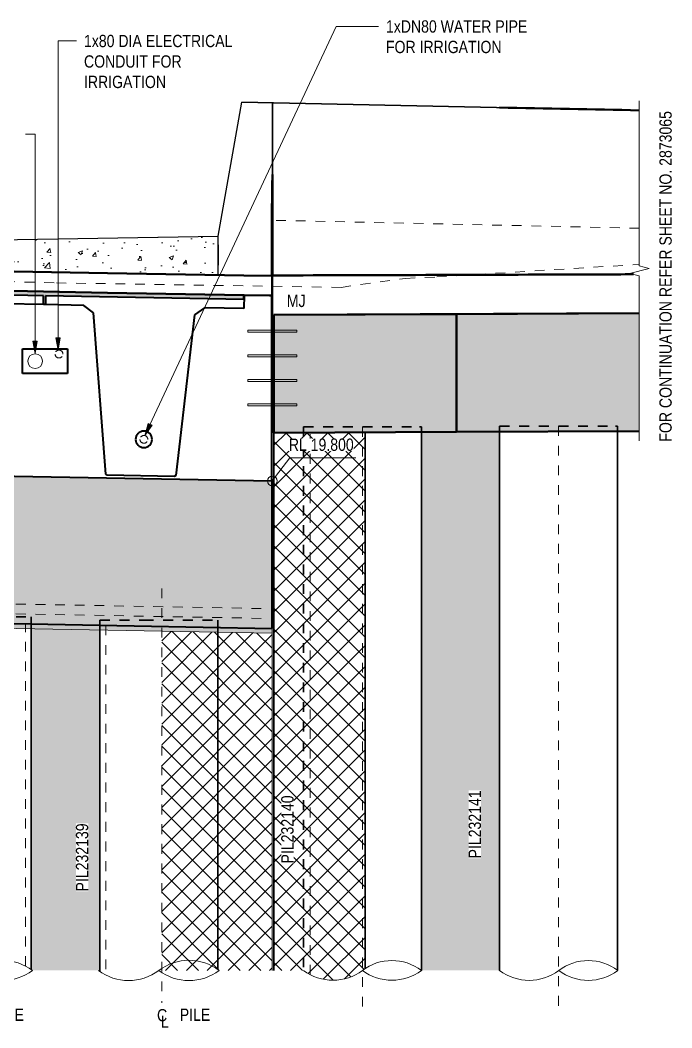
# Model space of a CAD drawing. Header units: metres. Extents: x -1140 to -1058, y 3 to 557.
# Drawn here: x -1064.46 to -1057.82, y 14.23 to 24.49 of the extents above; entities that cross this region are included whole.
import ezdxf

# ---------------------------------------------------------------- set-up
doc = ezdxf.new("R2010")
doc.units = ezdxf.units.M
for name, pattern in [('JacobsCenter', [0.015, 0.009, -0.0015, 0.003, -0.0015]), ('JacobsDash_2_', [0.0045, 0.003, -0.0015]), ('JacobsDoubleCenter', [0.0255, 0.015, -0.0015, 0.003, -0.0015, 0.003, -0.0015])]:
    doc.linetypes.add(name, pattern=pattern)
for name, color, linetype, lineweight in [('A-ANNO-NOTE', 7, 'Continuous', 9), ('A-DETL', 7, 'Continuous', 13), ('A-DETL-GENF', 7, 'Continuous', 9), ('A-FLOR', 7, 'Continuous', 50), ('A-FLOR-HDLN', 7, 'JacobsDash_2_', 18), ('A-GENM', 7, 'Continuous', 35), ('A-GENM-HDLN', 7, 'JacobsDash_2_', 18), ('G-ANNO-DIMS', 7, 'Continuous', 9), ('G-ANNO-TEXT', 7, 'Continuous', 9), ('S-BEAM', 7, 'Continuous', 50), ('S-BEAM-HDLN', 7, 'JacobsDash_2_', 18), ('S-FNDN', 7, 'Continuous', 50), ('S-FNDN-HDLN', 7, 'JacobsDash_2_', 18), ('S-FNDN-IDEN', 7, 'Continuous', 18)]:
    doc.layers.add(name, color=color, linetype=linetype, lineweight=lineweight)
doc.styles.add('Arial Narrow', font='ARIALN.TTF', dxfattribs={"height": 0.125})
pattern_1 = [(45.027, (-1077.1124, 10.849), (-0.1061654, 0.1058675), []), (134.973, (-1077.1124, 10.849), (-0.1061654, -0.1058675), [])]

# ---------------------------------------------------------------- blocks, each defined once
blk = doc.blocks.new('01_SFO_FRP_Pile_CastInPlace_CS_BR08 - CAST-IN-PLACE PILE - 1200-8642320-DRG-2873064 - ABUTMENT B ELEVATION')
at = {"layer": 'S-FNDN', "lineweight": 35}
for p, q in [((-1106.798, 18.332), (-1106.798, 14.808)), ((-1105.598, 14.827), (-1105.598, 18.31))]:
    blk.add_line(p, q, dxfattribs=at)
at = {"layer": 'S-FNDN-HDLN', "lineweight": 35}
for p, q in [((-1106.798, 18.382), (-1106.798, 18.332)), ((-1106.798, 18.382), (-1106.353, 18.382)), ((-1106.353, 18.382), (-1105.598, 18.382)), ((-1105.598, 18.31), (-1105.598, 18.382))]:
    blk.add_line(p, q, dxfattribs=at)
blk = doc.blocks.new('01_SFO_FRP_Pile_CastInPlace_CS_BR08 - CAST-IN-PLACE PILE - 1200-8642276-DRG-2873064 - ABUTMENT B ELEVATION')
at = {"layer": 'S-FNDN', "lineweight": 35}
for p, q in [((-1108.698, 18.367), (-1108.698, 14.811)), ((-1107.498, 14.827), (-1107.498, 18.345))]:
    blk.add_line(p, q, dxfattribs=at)
at = {"layer": 'S-FNDN-HDLN', "lineweight": 35}
for p, q in [((-1108.698, 18.417), (-1108.698, 18.367)), ((-1108.698, 18.417), (-1108.252, 18.417)), ((-1108.252, 18.417), (-1107.498, 18.417)), ((-1107.498, 18.345), (-1107.498, 18.417))]:
    blk.add_line(p, q, dxfattribs=at)
blk = doc.blocks.new('20_SFR_WSC_ShotcreteWall_ArchFlatBack_Datum - ArchWall_PileSize_1200-8656876-DRG-2873064 - ABUTMENT B ELEVATION')
at = {"layer": 'A-GENM', "linetype": 'JacobsDash_2_', "lineweight": 18, "true_color": 0x9ab29e}
blk.add_hatch(color=253, dxfattribs=at).paths.add_polyline_path([(-1106.798, 14.807), (-1106.798, 18.331), (-1107.498, 18.344), (-1107.498, 14.827), (-1107.484, 14.818), (-1106.814, 14.818)])
at = {"layer": 'A-GENM', "color": 252, "true_color": 0x888888}
for p, q in [((-1107.498, 18.344), (-1107.498, 14.827)), ((-1106.798, 14.807), (-1106.798, 18.331))]:
    blk.add_line(p, q, dxfattribs=at)
at = {"layer": 'A-GENM', "color": 252, "true_color": 0x888888, "flags": 128}
blk.add_lwpolyline([(-1106.798, 18.331), (-1106.896, 18.333), (-1106.996, 18.335), (-1107.097, 18.337), (-1107.199, 18.338), (-1107.301, 18.34), (-1107.401, 18.342), (-1107.498, 18.344)], dxfattribs=at)
at = {"layer": 'A-GENM-HDLN', "color": 252, "true_color": 0x888888}
for p, q in [((-1107.557, 14.863), (-1107.557, 18.345)), ((-1106.739, 18.33), (-1106.739, 14.772))]:
    blk.add_line(p, q, dxfattribs=at)
at = {"layer": 'A-GENM-HDLN', "color": 252, "true_color": 0x888888, "flags": 128}
for points in [[(-1107.557, 18.345), (-1107.529, 18.345), (-1107.509, 18.344), (-1107.498, 18.344)], [(-1106.798, 18.331), (-1106.787, 18.331), (-1106.768, 18.33), (-1106.739, 18.33)]]:
    blk.add_lwpolyline(points, dxfattribs=at)
blk = doc.blocks.new('01_SFO_FRP_Pile_CastInPlace_CS_BR08 - CAST-IN-PLACE PILE - 1200-8642364-DRG-2873064 - ABUTMENT B ELEVATION')
at = {"layer": 'S-FNDN', "lineweight": 35}
blk.add_line((-1103.524, 14.818), (-1103.524, 20.298), dxfattribs=at)
at = {"layer": 'S-FNDN-HDLN', "lineweight": 35}
for p, q in [((-1104.724, 20.35), (-1104.724, 14.817)), ((-1104.724, 20.35), (-1103.544, 20.35)), ((-1103.544, 20.35), (-1103.524, 20.35)), ((-1103.524, 20.298), (-1103.524, 20.35))]:
    blk.add_line(p, q, dxfattribs=at)
blk = doc.blocks.new('01_SFO_FRP_Pile_CastInPlace_CS_BR08 - CAST-IN-PLACE PILE - 1200-8661263-DRG-2873064 - ABUTMENT B ELEVATION')
at = {"layer": 'S-FNDN', "lineweight": 35}
for p, q in [((-1102.728, 20.302), (-1102.728, 14.818)), ((-1101.528, 14.821), (-1101.528, 20.307))]:
    blk.add_line(p, q, dxfattribs=at)
at = {"layer": 'S-FNDN-HDLN', "lineweight": 35}
for p, q in [((-1102.728, 20.359), (-1102.728, 20.302)), ((-1102.728, 20.359), (-1101.548, 20.359)), ((-1101.548, 20.359), (-1101.528, 20.359)), ((-1101.528, 20.307), (-1101.528, 20.359))]:
    blk.add_line(p, q, dxfattribs=at)
blk = doc.blocks.new('CS_DET_Pile-Column_BreakLine - CS_Tubular BreakLine-V29-DRG-2873064 - ABUTMENT B ELEVATION')
at = {"layer": 'A-DETL-GENF', "lineweight": 18}
for centre, start, end in [((-1107.791, 14.412), 52.9573, 127.0427), ((-1108.403, 15.224), 232.9573, 307.0427), ((-1107.791, 15.224), 232.9573, 307.0427)]:
    blk.add_arc(centre, 0.508, start, end, dxfattribs=at)
blk = doc.blocks.new('CS_DET_Pile-Column_BreakLine - CS_Tubular BreakLine-V30-DRG-2873064 - ABUTMENT B ELEVATION')
at = {"layer": 'A-DETL-GENF', "lineweight": 18}
for centre, start, end in [((-1105.892, 14.411), 52.9573, 127.0427), ((-1106.507, 15.225), 232.9573, 307.0427), ((-1105.892, 15.225), 232.9573, 307.0427)]:
    blk.add_arc(centre, 0.51, start, end, dxfattribs=at)
blk = doc.blocks.new('CS_DET_Pile-Column_BreakLine - CS_Tubular BreakLine-6078901-DRG-2873064 - ABUTMENT B ELEVATION')
at = {"layer": 'A-DETL-GENF', "lineweight": 18}
for centre, start, end in [((-1103.825, 14.421), 52.9573, 127.0427), ((-1104.425, 15.216), 232.9573, 307.0427), ((-1103.825, 15.216), 232.9573, 307.0427)]:
    blk.add_arc(centre, 0.498, start, end, dxfattribs=at)
blk = doc.blocks.new('CS_DET_Pile-Column_BreakLine - CS_Tubular BreakLine-8074448-DRG-2873064 - ABUTMENT B ELEVATION')
at = {"layer": 'A-DETL-GENF', "lineweight": 18}
for centre, start, end in [((-1101.825, 14.419), 52.9573, 127.0427), ((-1102.427, 15.217), 232.9573, 307.0427), ((-1101.825, 15.217), 232.9573, 307.0427)]:
    blk.add_arc(centre, 0.5, start, end, dxfattribs=at)
blk = doc.blocks.new('BREAK LINE - INPUT VIEW SCALE_R13 - Std Break-8080698-DRG-2873064 - ABUTMENT B ELEVATION')
at = {"layer": 'A-DETL-GENF'}
for p, q in [((-1101.305, 23.671), (-1101.305, 21.989)), ((-1101.205, 21.964), (-1101.405, 21.914)), ((-1101.305, 21.989), (-1101.205, 21.964)), ((-1101.405, 21.914), (-1101.305, 21.889)), ((-1101.305, 21.889), (-1101.305, 20.208))]:
    blk.add_line(p, q, dxfattribs=at)
blk = doc.blocks.new('CS_Annot_Centreline Symbol1 - CS_Annot_Centreline Symbol 2-5069981-DRG-2873064 - ABUTMENT B ELEVATION')
at = {"layer": 'A-ANNO-NOTE', "char_height": 0.125, "attachment_point": 1, "style": 'Arial Narrow'}
for s, insert, width in [('C  ', (-1134.659, 14.425), 0.22046), ('L', (-1134.62, 14.359), 0.0962)]:
    blk.add_mtext(s, dxfattribs=dict(at, insert=insert, width=width))

msp = doc.modelspace()

# ---------------------------------------------------------------- hatches: boundary and pattern name
at = {"layer": 'A-DETL-GENF'}
h = msp.add_hatch(dxfattribs=at)
h.set_pattern_fill('FP_4', color=256, style=0, pattern_type=2)
h.set_pattern_definition([(50, (-1077.1274, 10.849), (0.462752, -0.040482), [0.04839, -0.53226]), (355, (-1077.1274, 10.849), (-0.089515, 0.485288), [0.03871, -0.42581]), (100.451, (-1077.0894, 10.846), (0.373239, 0.444792), [0.04112, -0.45235]), (46.184, (-1077.1274, 10.979), (0.688537, -0.106788), [0.07258, -0.79839]), (96.636, (-1077.0704, 10.97), (0.603004, 0.628464), [0.06168, -0.67852]), (351.184, (-1077.1274, 10.979), (0.603003, 0.628458), [0.05806, -0.63871]), (21, (-1077.0634, 10.946), (0.3850964, -0.259757), [0.04839, -0.53226]), (326, (-1077.0634, 10.946), (0.156981, 0.46784), [0.03871, -0.42581]), (71.451, (-1077.0314, 10.925), (0.542082, 0.208074), [0.04112, -0.45235]), (37.5, (-1077.1274, 10.849), (0.0078486, 0.2147693), [0.00168, -0.41897, 0.00168, -0.43058, -0.42742]), (37.5, (-1077.1274, 10.849), (0.0078486, 0.2147693), [-0.8529, 0.00168, -0.42574]), (7.5, (-1077.1274, 10.849), (0.1697183, 0.2544596), [0.00168, -0.24477, 0.00168, -0.40929, -0.1629]), (7.5, (-1077.1274, 10.849), (0.1697183, 0.2544596), [-0.65742, 0.00168, -0.16123]), (327.5, (-1077.2714, 10.849), (0.344396, -0.014553), [0.00168, -0.15961, 0.00168, -0.50155, -0.66774]), (327.5, (-1077.2714, 10.849), (0.344396, -0.014553), [-0.66451, 0.00168, -0.66606]), (317.5, (-1077.3364, 10.849), (0.376253, 0.064585), [0.00168, -0.208, 0.00168, -0.33252, -0.47419]), (317.5, (-1077.3364, 10.849), (0.376253, 0.064585), [-0.54387, 0.00168, -0.47252])])
h.paths.add_polyline_path([(-1062.4391, 21.8968), (-1062.4391, 22.2889), (-1067.5945, 22.2063), (-1067.5891, 22.2034), (-1067.5866, 22.2009), (-1067.5845, 22.1973), (-1067.5836, 22.1943), (-1067.5833, 22.1916), (-1067.5833, 21.9885), (-1062.6707, 21.9009)])
at = {"layer": 'A-DETL-GENF', "true_color": 0x9ebc9e}
msp.add_hatch(color=253, dxfattribs=at).paths.add_polyline_path([(-1060.3734, 14.818), (-1059.572, 14.818), (-1059.572, 20.3009), (-1060.3757, 20.2963), (-1060.3757, 14.818), (-1060.375, 14.818)])
at = {"layer": 'A-DETL-GENF'}
h = msp.add_hatch(dxfattribs=at)
h.set_pattern_fill('FP_5', color=256, style=0, pattern_type=2)
h.set_pattern_definition([(0, (-1077.12741, 10.849), (0.4064, 0.1016), [0.01676, -0.28804, 0.01676, -0.28804, -1.626]), (0, (-1077.12741, 10.849), (0.4064, 0.1016), [-0.6096, 0.01676, -0.59284, 0.01676, -0.28804, -0.7112]), (0, (-1077.12741, 10.849), (0.4064, 0.1016), [-1.524, 0.01676, -0.18644, 0.01676, -0.49124]), (120, (-1076.97541, 10.9), (-0.2911882, 0.3011527), [0.01676, -0.28804, 0.01676, -0.28804, -1.626]), (120, (-1076.97541, 10.9), (-0.2911882, 0.3011527), [-0.6096, 0.01676, -0.59284, 0.01676, -0.28804, -0.7112]), (120, (-1076.97541, 10.9), (-0.2911882, 0.3011527), [-1.524, 0.01676, -0.18644, 0.01676, -0.49124]), (240, (-1076.92441, 11.103), (-0.1152118, -0.4027527), [0.01676, -0.28804, 0.01676, -1.914]), (240, (-1076.92441, 11.103), (-0.1152118, -0.4027527), [-0.32156, -0.28804, 0.01676, -0.59284, -1.016]), (240, (-1076.92441, 11.103), (-0.1152118, -0.4027527), [-1.219, 0.01676, -0.28804, 0.01676, -0.69444]), (240, (-1076.92441, 11.103), (-0.1152118, -0.4027527), [-1.541, -0.18644, 0.01676, -0.49124])])
h.paths.add_polyline_path([(-1090.669, 18.2453), (-1090.669, 18.2453), (-1090.6691, 18.2453)])
h.paths.add_polyline_path([(-1092.6678, 18.1538), (-1092.6678, 18.1538), (-1090.8659, 18.1924), (-1090.8659, 18.2413), (-1089.9407, 18.2603), (-1089.9406, 18.2123), (-1088.7409, 18.2381), (-1088.7409, 18.2876), (-1087.8157, 18.3069), (-1087.8156, 18.2579), (-1086.6159, 18.2837), (-1086.6159, 18.333), (-1085.6901, 18.3516), (-1085.6901, 18.3036), (-1084.4914, 18.3293), (-1084.4914, 18.3786), (-1083.5651, 18.398), (-1083.5651, 18.3492), (-1082.3664, 18.3749), (-1082.3664, 18.4234), (-1081.4401, 18.4435), (-1081.4401, 18.3948), (-1080.2414, 18.4206), (-1080.2412, 18.4702), (-1079.3155, 18.49), (-1079.3155, 18.4404), (-1078.7154, 18.4533), (-1078.7154, 18.5033), (-1092.6678, 18.2038)])
h.paths.add_polyline_path([(-1061.8893, 18.25), (-1061.8893, 18.3), (-1074.4156, 18.5288), (-1074.4156, 18.4788), (-1073.819, 18.4679), (-1073.819, 18.5177), (-1073.1227, 18.5049), (-1073.1227, 18.4552), (-1071.924, 18.4333), (-1071.924, 18.4828), (-1071.2277, 18.47), (-1071.2277, 18.4206), (-1070.029, 18.3987), (-1070.0288, 18.4477), (-1069.3327, 18.4352), (-1069.3323, 18.386), (-1068.134, 18.3641), (-1068.134, 18.412), (-1067.4377, 18.4002), (-1067.4377, 18.3514), (-1066.239, 18.3295), (-1066.239, 18.3787), (-1065.5427, 18.3663), (-1065.5421, 18.3168), (-1064.344, 18.2949), (-1064.3438, 18.3441), (-1063.6431, 18.3309), (-1063.6431, 18.2821), (-1062.4444, 18.2602)])
h.paths.add_polyline_path([(-1078.4876, 18.5082), (-1074.5899, 18.532), (-1076.1009, 18.5595), (-1078.4669, 18.5087)])
at = {"layer": 'A-DETL-GENF', "true_color": 0x9ebc9e}
h = msp.add_hatch(dxfattribs=at)
h.set_pattern_fill('FP_2', color=253, style=0, pattern_type=2)
h.set_pattern_definition([(45, (-1077.1274, 10.849), (-0.106066, 0.106066), []), (135, (-1077.1274, 10.849), (-0.106066, -0.106066), [])])
h.paths.add_polyline_path([(-1062.7098, 14.818), (-1061.8893, 14.818), (-1061.8893, 18.25), (-1063.0137, 18.2706), (-1063.0137, 14.818), (-1062.7225, 14.818)])
at = {"layer": 'A-GENM', "lineweight": 9, "true_color": 0xe1e1e1}
h = msp.add_hatch(dxfattribs=at)
h.set_pattern_fill('FP_3', color=254, style=0, pattern_type=2)
h.set_pattern_definition(pattern_1)
h.paths.add_polyline_path([(-1061.306, 14.7188), (-1061.2345, 14.7188), (-1061.1638, 14.729), (-1061.0952, 14.7493), (-1061.0303, 14.7792), (-1060.9429, 14.8357), (-1060.9429, 20.2942), (-1061.5253, 20.293), (-1061.8721, 20.2915), (-1061.8721, 14.818), (-1061.5703, 14.818), (-1061.5103, 14.7792), (-1061.4453, 14.7493), (-1061.3767, 14.729)])
at = {"layer": 'A-GENM', "lineweight": 9, "true_color": 0xb2c4b2}
h = msp.add_hatch(dxfattribs=at)
h.set_pattern_fill('FP_3', color=9, style=0, pattern_type=2)
h.set_pattern_definition(pattern_1)
h.paths.add_polyline_path([(-1061.306, 14.7188), (-1061.2345, 14.7188), (-1061.1638, 14.729), (-1061.0952, 14.7493), (-1061.0303, 14.7792), (-1060.9429, 14.8357), (-1060.9429, 20.2942), (-1061.5253, 20.293), (-1061.8721, 20.2915), (-1061.8721, 14.818), (-1061.5703, 14.818), (-1061.5103, 14.7792), (-1061.4453, 14.7493), (-1061.3767, 14.729)])
at = {"layer": 'G-ANNO-TEXT'}
for points in [[(-1064.0708, 21.1309), (-1064.0487, 21.2559), (-1064.0928, 21.2559)], [(-1064.3054, 21.0979), (-1064.2834, 21.2229), (-1064.3274, 21.2229)], [(-1063.1852, 20.2637), (-1063.1123, 20.3676), (-1063.1523, 20.3863)]]:
    msp.add_hatch(color=256, dxfattribs=at).paths.add_polyline_path(points)
at = {"layer": 'S-BEAM', "lineweight": 5, "true_color": 0xc0c0c0}
h = msp.add_hatch(color=9, dxfattribs=at)
h.paths.add_polyline_path([(-1061.889, 19.8003), (-1061.8891, 21.4917), (-1061.8925, 21.4917), (-1061.8925, 19.8004), (-1061.89, 19.8003)])
h.paths.add_polyline_path([(-1064.1988, 21.5955), (-1064.1988, 21.5961), (-1064.2176, 21.5956)])
h.paths.add_polyline_path([(-1062.1773, 21.6484), (-1062.1773, 21.6893), (-1062.1762, 21.6893), (-1062.1762, 21.6915), (-1062.178, 21.6917), (-1073.6657, 21.8998), (-1073.6657, 21.8604), (-1072.304, 21.8349), (-1072.2833, 21.8355), (-1070.2742, 21.7977), (-1070.2535, 21.7983), (-1068.2571, 21.7605), (-1068.257, 21.7613), (-1068.2444, 21.7616), (-1068.2227, 21.7622), (-1066.2043, 21.7242), (-1066.193, 21.7245), (-1064.1839, 21.686), (-1064.1839, 21.6855), (-1064.1632, 21.686), (-1062.1787, 21.6484)])
for points in [[(-1061.8727, 20.2915), (-1060.0124, 20.2996), (-1060.0124, 21.4996), (-1061.8727, 21.4915), (-1061.8727, 20.3071)], [(-1060.0124, 20.2996), (-1058.15, 20.3078), (-1058.15, 21.5078), (-1060.0124, 21.4996), (-1060.0124, 20.3071)], [(-1061.8887, 18.3), (-1061.8887, 19.8003), (-1073.6658, 20.0154), (-1073.6658, 18.5151), (-1062.6951, 18.3148)]]:
    msp.add_hatch(color=9, dxfattribs=at).paths.add_polyline_path(points)

# ---------------------------------------------------------------- linework, layer by layer
at = {"layer": 'A-DETL', "lineweight": 25}
for p, q in [((-1062.4391, 22.2909), (-1062.1981, 23.6576)), ((-1062.4391, 22.2889), (-1067.5985, 22.2068)), ((-1062.4391, 22.2056), (-1062.4391, 22.2909)), ((-1062.4391, 21.8968), (-1062.4391, 22.2889)), ((-1067.5833, 21.9885), (-1062.4391, 21.8968))]:
    msp.add_line(p, q, dxfattribs=at)
at = {"layer": 'A-DETL', "lineweight": 35}
for p, q in [((-1062.1981, 23.6576), (-1058.15, 23.5712)), ((-1061.8876, 22.9215), (-1061.8876, 23.651)), ((-1062.4391, 22.2056), (-1062.4391, 21.998)), ((-1061.8891, 22.2056), (-1061.8891, 21.889))]:
    msp.add_line(p, q, dxfattribs=at)
at = {"layer": 'A-DETL', "color": 8, "linetype": 'JacobsDash_2_', "lineweight": 18, "true_color": 0x808080}
for p, q in [((-1060.2138, 21.877), (-1058.15, 22.0053)), ((-1066.4109, 21.8783), (-1064.0867, 21.8169)), ((-1061.1871, 21.7713), (-1060.5335, 21.8631)), ((-1060.5335, 21.8631), (-1060.2138, 21.877)), ((-1064.0867, 21.8169), (-1061.1871, 21.7713))]:
    msp.add_line(p, q, dxfattribs=at)
at = {"layer": 'A-DETL', "lineweight": 40}
for p, q in [((-1064.2176, 21.6856), (-1066.2269, 21.7236)), ((-1064.2193, 21.5956), (-1064.2176, 21.6856)), ((-1064.197, 21.6851), (-1064.1988, 21.5955)), ((-1062.177, 21.6469), (-1064.197, 21.6851)), ((-1062.1762, 21.6915), (-1062.1787, 21.5569)), ((-1061.8925, 21.6891), (-1062.1762, 21.6915)), ((-1061.8925, 19.8004), (-1061.8925, 21.6891)), ((-1064.2193, 21.5956), (-1064.6086, 21.603)), ((-1064.1988, 21.5955), (-1064.2193, 21.5956)), ((-1063.8092, 21.5878), (-1064.1988, 21.5955)), ((-1063.7096, 21.5108), (-1063.8092, 21.5878)), ((-1062.5787, 21.5645), (-1062.6816, 21.4914)), ((-1062.1787, 21.5569), (-1062.5787, 21.5645)), ((-1063.5855, 19.8712), (-1063.7096, 21.5108)), ((-1062.6816, 21.4914), (-1062.8724, 19.8577)), ((-1064.4318, 21.145), (-1063.975, 21.145)), ((-1064.4318, 20.895), (-1064.4318, 21.145)), ((-1063.975, 21.145), (-1063.975, 20.895)), ((-1063.975, 20.895), (-1064.4318, 20.895)), ((-1073.6658, 20.0154), (-1061.8925, 19.8004)), ((-1063.5712, 19.8579), (-1063.5855, 19.8712)), ((-1062.8871, 19.8449), (-1063.5712, 19.8579)), ((-1062.8724, 19.8577), (-1062.8871, 19.8449)), ((-1061.8887, 19.8003), (-1061.8925, 19.8004)), ((-1061.8887, 18.3), (-1061.8887, 19.8003)), ((-1076.0978, 18.5595), (-1061.8887, 18.3))]:
    msp.add_line(p, q, dxfattribs=at)
at = {"layer": 'A-DETL', "lineweight": 18}
for p, q in [((-1062.1391, 21.3346), (-1061.6391, 21.3346)), ((-1062.1391, 21.3146), (-1062.1391, 21.3346)), ((-1061.6391, 21.3146), (-1062.1391, 21.3146)), ((-1061.6391, 21.3346), (-1061.6391, 21.3146)), ((-1062.1391, 21.0846), (-1061.6391, 21.0846)), ((-1062.1391, 21.0646), (-1062.1391, 21.0846)), ((-1061.6391, 21.0646), (-1062.1391, 21.0646)), ((-1061.6391, 21.0846), (-1061.6391, 21.0646)), ((-1062.1391, 20.8346), (-1061.6391, 20.8346)), ((-1062.1391, 20.8146), (-1062.1391, 20.8346)), ((-1061.6391, 20.8346), (-1061.6391, 20.8146)), ((-1061.6391, 20.8146), (-1062.1391, 20.8146)), ((-1062.1391, 20.5846), (-1061.6391, 20.5846)), ((-1062.1391, 20.5646), (-1062.1391, 20.5846)), ((-1061.6391, 20.5646), (-1062.1391, 20.5646)), ((-1061.6391, 20.5846), (-1061.6391, 20.5646)), ((-1061.8893, 18.3), (-1076.0978, 18.5595)), ((-1076.0978, 18.5095), (-1061.8893, 18.25)), ((-1061.8893, 18.25), (-1061.8893, 18.3))]:
    msp.add_line(p, q, dxfattribs=at)
at = {"layer": 'A-DETL', "linetype": 'JacobsCenter'}
for p, q in [((-1060.9691, 20.3497), (-1060.9691, 14.4244)), ((-1058.9732, 20.359), (-1058.9732, 14.4244)), ((-1063.0137, 18.7061), (-1063.0137, 14.4873))]:
    msp.add_line(p, q, dxfattribs=at)
at = {"layer": 'A-DETL'}
for p, q in [((-1059.572, 20.3009), (-1060.3757, 20.2963)), ((-1059.572, 14.818), (-1059.572, 20.3009))]:
    msp.add_line(p, q, dxfattribs=at)
at = {"layer": 'A-DETL', "color": 164, "linetype": 'JacobsDash_2_', "lineweight": 9, "true_color": 0x002699}
for p, q in [((-1076.0981, 18.7596), (-1061.8851, 18.5)), ((-1076.0979, 18.6595), (-1061.8869, 18.4))]:
    msp.add_line(p, q, dxfattribs=at)
at = {"layer": 'A-DETL', "color": 253, "true_color": 0x9ebc9e}
for p, q in [((-1061.8893, 18.3), (-1063.0137, 18.3206)), ((-1061.8893, 14.818), (-1061.8893, 18.3))]:
    msp.add_line(p, q, dxfattribs=at)
at = {"layer": 'A-DETL', "color": 16, "linetype": 'JacobsDoubleCenter', "lineweight": 9, "true_color": 0x7f0000}
for start, end in [(360, 180), (180, 0)]:
    msp.add_arc((-1064.0608, 21.0924), 0.04, start, end, dxfattribs=at)
at = {"layer": 'A-DETL', "color": 143, "lineweight": 18, "true_color": 0x78aac8}
for start, end in [(0, 180), (180, 360)]:
    msp.add_arc((-1064.3034, 21.02), 0.075, start, end, dxfattribs=at)
at = {"layer": 'A-DETL', "lineweight": 40}
for start, end in [(0, 180), (180, 0)]:
    msp.add_arc((-1063.1965, 20.2239), 0.084, start, end, dxfattribs=at)
at = {"layer": 'A-DETL', "color": 164, "linetype": 'JacobsDash_2_', "lineweight": 9, "true_color": 0x002699}
for start, end in [(360, 180), (180, 0)]:
    msp.add_arc((-1063.1965, 20.2239), 0.04, start, end, dxfattribs=at)
at = {"layer": 'A-FLOR'}
for p, q in [((-1061.8876, 22.9206), (-1061.8876, 21.8925)), ((-1063.5686, 21.9168), (-1065.4938, 21.952)), ((-1062.178, 21.8917), (-1063.5686, 21.9168)), ((-1061.8891, 21.8893), (-1062.178, 21.8917)), ((-1061.8891, 21.6893), (-1061.8891, 21.8893)), ((-1065.4938, 21.752), (-1063.5686, 21.7168)), ((-1063.5686, 21.7168), (-1062.178, 21.6917)), ((-1062.178, 21.6917), (-1061.8891, 21.6893))]:
    msp.add_line(p, q, dxfattribs=at)
at = {"layer": 'A-FLOR', "flags": 128}
for points in [[(-1061.8876, 22.9206), (-1061.889, 22.8041), (-1061.8904, 22.6876), (-1061.8918, 22.571), (-1061.8933, 22.4545)], [(-1061.8933, 22.4545), (-1061.8933, 22.3844), (-1061.8934, 22.3143), (-1061.8934, 22.2441), (-1061.8935, 22.174), (-1061.8936, 22.1039), (-1061.8936, 22.0338), (-1061.8937, 21.9637), (-1061.8938, 21.8936)], [(-1061.8938, 21.8936), (-1061.8907, 21.893), (-1061.8876, 21.8925)]]:
    msp.add_lwpolyline(points, dxfattribs=at)
at = {"layer": 'A-FLOR'}
msp.add_open_spline([(-1058.15, 23.5732), (-1058.6251, 23.5826), (-1059.1001, 23.5921), (-1059.5752, 23.6017)], degree=3, dxfattribs=at)
msp.add_open_spline([(-1061.8876, 21.8925), (-1060.7758, 21.8958), (-1059.5498, 21.8997), (-1058.3237, 21.9039), (-1058.2095, 21.9043)], degree=3, knots=[0, 0, 0, 0, 0.44444444, 0.49011069, 0.49011069, 0.49011069, 0.49011069], dxfattribs=at)
at = {"layer": 'A-FLOR-HDLN'}
for p, q in [((-1058.15, 23.5711), (-1059.5379, 23.6009)), ((-1058.15, 22.3733), (-1061.8933, 22.4545)), ((-1058.219, 21.9067), (-1061.8938, 21.8936))]:
    msp.add_line(p, q, dxfattribs=at)
at = {"layer": 'A-GENM', "color": 252, "true_color": 0x888888}
for p, q in [((-1061.8721, 20.2915), (-1061.8721, 14.818)), ((-1060.9429, 20.2942), (-1061.4008, 20.2935)), ((-1060.9429, 14.8357), (-1060.9429, 20.2942))]:
    msp.add_line(p, q, dxfattribs=at)
at = {"layer": 'A-GENM-HDLN', "color": 252, "true_color": 0x888888}
for p, q in [((-1061.4347, 20.2934), (-1061.8721, 20.2928)), ((-1061.8721, 20.2928), (-1061.8721, 20.2915)), ((-1061.8715, 20.2928), (-1061.8721, 20.2928)), ((-1061.8715, 14.818), (-1061.8715, 20.2928)), ((-1061.5031, 14.7759), (-1061.5031, 20.2934))]:
    msp.add_line(p, q, dxfattribs=at)
at = {"layer": 'G-ANNO-DIMS', "lineweight": 18}
for p, q in [((-1061.8887, 19.8003), (-1061.7088, 20.0353)), ((-1061.7088, 20.0353), (-1061.0366, 20.0353))]:
    msp.add_line(p, q, dxfattribs=at)
msp.add_circle((-1061.8887, 19.8003), 0.05, dxfattribs=at)
at = {"layer": 'G-ANNO-TEXT'}
for p, q in [((-1061.2392, 24.4269), (-1060.8057, 24.4269)), ((-1064.0708, 24.2792), (-1063.8814, 24.2792)), ((-1064.0708, 21.1309), (-1064.0708, 24.2792)), ((-1064.3996, 23.329), (-1064.4024, 23.329)), ((-1064.3054, 23.329), (-1064.3996, 23.329)), ((-1064.3054, 21.0979), (-1064.3054, 23.329)), ((-1064.0487, 21.2559), (-1064.0928, 21.2559)), ((-1064.0928, 21.2559), (-1064.0708, 21.1309)), ((-1064.0708, 21.1309), (-1064.0487, 21.2559)), ((-1064.2834, 21.2229), (-1064.3274, 21.2229)), ((-1064.3274, 21.2229), (-1064.3054, 21.0979)), ((-1064.3054, 21.0979), (-1064.2834, 21.2229)), ((-1063.1523, 20.3863), (-1063.1852, 20.2637)), ((-1063.1852, 20.2637), (-1063.1123, 20.3676)), ((-1063.1123, 20.3676), (-1063.1523, 20.3863))]:
    msp.add_line(p, q, dxfattribs=at)
at = {"layer": 'S-BEAM'}
for p, q in [((-1062.1762, 21.6893), (-1062.1773, 21.6893)), ((-1062.1773, 21.6893), (-1062.1773, 21.6469)), ((-1062.1762, 21.6893), (-1062.1773, 21.6893)), ((-1062.1763, 21.6884), (-1062.1773, 21.6884)), ((-1062.1773, 21.6884), (-1062.1773, 21.6469)), ((-1062.1401, 21.6913), (-1062.1424, 21.6912)), ((-1061.8891, 21.6893), (-1061.9157, 21.6893)), ((-1061.8891, 21.4917), (-1061.8891, 21.6893)), ((-1061.8925, 21.4917), (-1061.8891, 21.4917)), ((-1060.0124, 21.4996), (-1061.8727, 21.4915)), ((-1061.8706, 21.4918), (-1061.8727, 21.4915)), ((-1061.8727, 21.4915), (-1061.8727, 20.2915)), ((-1061.8706, 21.4918), (-1058.15, 21.5081)), ((-1060.0124, 21.4996), (-1058.15, 21.5078)), ((-1060.0124, 20.2996), (-1060.0124, 21.4996)), ((-1061.8727, 20.2915), (-1060.0124, 20.2996)), ((-1060.0124, 20.2996), (-1058.15, 20.3078))]:
    msp.add_line(p, q, dxfattribs=at)
at = {"layer": 'S-BEAM-HDLN', "color": 8, "true_color": 0x808080}
for p, q in [((-1061.8891, 21.6913), (-1062.131, 21.6913)), ((-1061.8925, 21.4938), (-1061.8891, 21.4938)), ((-1061.8706, 20.2918), (-1061.8706, 21.4918)), ((-1061.8724, 20.2915), (-1061.8706, 20.2918)), ((-1061.5488, 20.2932), (-1061.8706, 20.2918)), ((-1058.15, 20.3081), (-1061.5074, 20.2934))]:
    msp.add_line(p, q, dxfattribs=at)

# ---------------------------------------------------------------- block references
at = {"layer": 'A-ANNO-NOTE'}
msp.add_blockref('CS_Annot_Centreline Symbol1 - CS_Annot_Centreline Symbol 2-5069981-DRG-2873064 - ABUTMENT B ELEVATION', (71.5964, 0), dxfattribs=at)
at = {"layer": 'A-DETL-GENF'}
for name in ['BREAK LINE - INPUT VIEW SCALE_R13 - Std Break-8080698-DRG-2873064 - ABUTMENT B ELEVATION', 'CS_DET_Pile-Column_BreakLine - CS_Tubular BreakLine-V29-DRG-2873064 - ABUTMENT B ELEVATION', 'CS_DET_Pile-Column_BreakLine - CS_Tubular BreakLine-V30-DRG-2873064 - ABUTMENT B ELEVATION', 'CS_DET_Pile-Column_BreakLine - CS_Tubular BreakLine-6078901-DRG-2873064 - ABUTMENT B ELEVATION', 'CS_DET_Pile-Column_BreakLine - CS_Tubular BreakLine-8074448-DRG-2873064 - ABUTMENT B ELEVATION']:
    msp.add_blockref(name, (43.1546, 0), dxfattribs=at)
at = {"layer": 'A-GENM-HDLN', "color": 252, "true_color": 0x888888}
msp.add_blockref('20_SFR_WSC_ShotcreteWall_ArchFlatBack_Datum - ArchWall_PileSize_1200-8656876-DRG-2873064 - ABUTMENT B ELEVATION', (43.1546, 0), dxfattribs=at)
at = {"layer": 'S-FNDN-HDLN', "lineweight": 35}
for name in ['01_SFO_FRP_Pile_CastInPlace_CS_BR08 - CAST-IN-PLACE PILE - 1200-8642364-DRG-2873064 - ABUTMENT B ELEVATION', '01_SFO_FRP_Pile_CastInPlace_CS_BR08 - CAST-IN-PLACE PILE - 1200-8661263-DRG-2873064 - ABUTMENT B ELEVATION', '01_SFO_FRP_Pile_CastInPlace_CS_BR08 - CAST-IN-PLACE PILE - 1200-8642276-DRG-2873064 - ABUTMENT B ELEVATION', '01_SFO_FRP_Pile_CastInPlace_CS_BR08 - CAST-IN-PLACE PILE - 1200-8642320-DRG-2873064 - ABUTMENT B ELEVATION']:
    msp.add_blockref(name, (43.1546, 0), dxfattribs=at)

# ---------------------------------------------------------------- texts
at = {"layer": 'A-ANNO-NOTE', "char_height": 0.125, "attachment_point": 1, "style": 'Arial Narrow', "bg_fill": 3, "box_fill_scale": 1, "bg_fill_color": 256, "bg_fill_true_color": 13158600, "bg_fill_transparency": 0}
for insert in [(-1064.7284, 14.43), (-1062.8308, 14.43)]:
    msp.add_mtext('PILE', dxfattribs=dict(at, insert=insert))
at = {"layer": 'G-ANNO-TEXT', "char_height": 0.125, "attachment_point": 1, "style": 'Arial Narrow', "bg_fill": 3, "box_fill_scale": 1, "bg_fill_color": 256, "bg_fill_true_color": 13158600, "bg_fill_transparency": 0}
for s, insert in [('1xDN80 WATER PIPE ', (-1060.7307, 24.4894)), ('1x80 DIA ELECTRICAL ', (-1063.8064, 24.3417)), ('FOR IRRIGATION', (-1060.7307, 24.281)), ('CONDUIT FOR ', (-1063.8064, 24.1333)), ('IRRIGATION', (-1063.8064, 23.925)), ('MJ', (-1061.7407, 21.696))]:
    msp.add_mtext(s, dxfattribs=dict(at, insert=insert))
at = {"layer": 'G-ANNO-TEXT', "insert": (-1057.9458, 20.2004), "char_height": 0.125, "attachment_point": 1, "rotation": 90, "style": 'Arial Narrow', "bg_fill": 3, "box_fill_scale": 1, "bg_fill_color": 256, "bg_fill_true_color": 13158600, "bg_fill_transparency": 0}
msp.add_mtext('FOR CONTINUATION REFER SHEET NO. 2873065', dxfattribs=at)

# ---------------------------------------------------------------- next in the draw order: texts
at = {"layer": 'G-ANNO-DIMS', "lineweight": 18, "insert": (-1061.7202, 20.2321), "char_height": 0.125, "attachment_point": 1, "style": 'Arial Narrow', "bg_fill": 3, "box_fill_scale": 1, "bg_fill_color": 256, "bg_fill_true_color": 13158600, "bg_fill_transparency": 0}
msp.add_mtext('RL 19.800', dxfattribs=at)
at = {"layer": 'S-FNDN-IDEN', "lineweight": 9, "char_height": 0.125, "attachment_point": 1, "rotation": 90, "style": 'Arial Narrow', "bg_fill": 3, "box_fill_scale": 1, "bg_fill_color": 256, "bg_fill_true_color": 13158600, "bg_fill_transparency": 0}
for s, insert in [('PIL232141', (-1059.8883, 15.9581)), ('PIL232140', (-1061.7973, 15.9069)), ('PIL232139', (-1063.8883, 15.6219))]:
    msp.add_mtext(s, dxfattribs=dict(at, insert=insert))

# ---------------------------------------------------------------- next in the draw order: linework, layer by layer
at = {"layer": 'G-ANNO-TEXT'}
msp.add_line((-1063.1852, 20.2637), (-1061.2392, 24.4269), dxfattribs=at)

doc.saveas('drawing.dxf')
